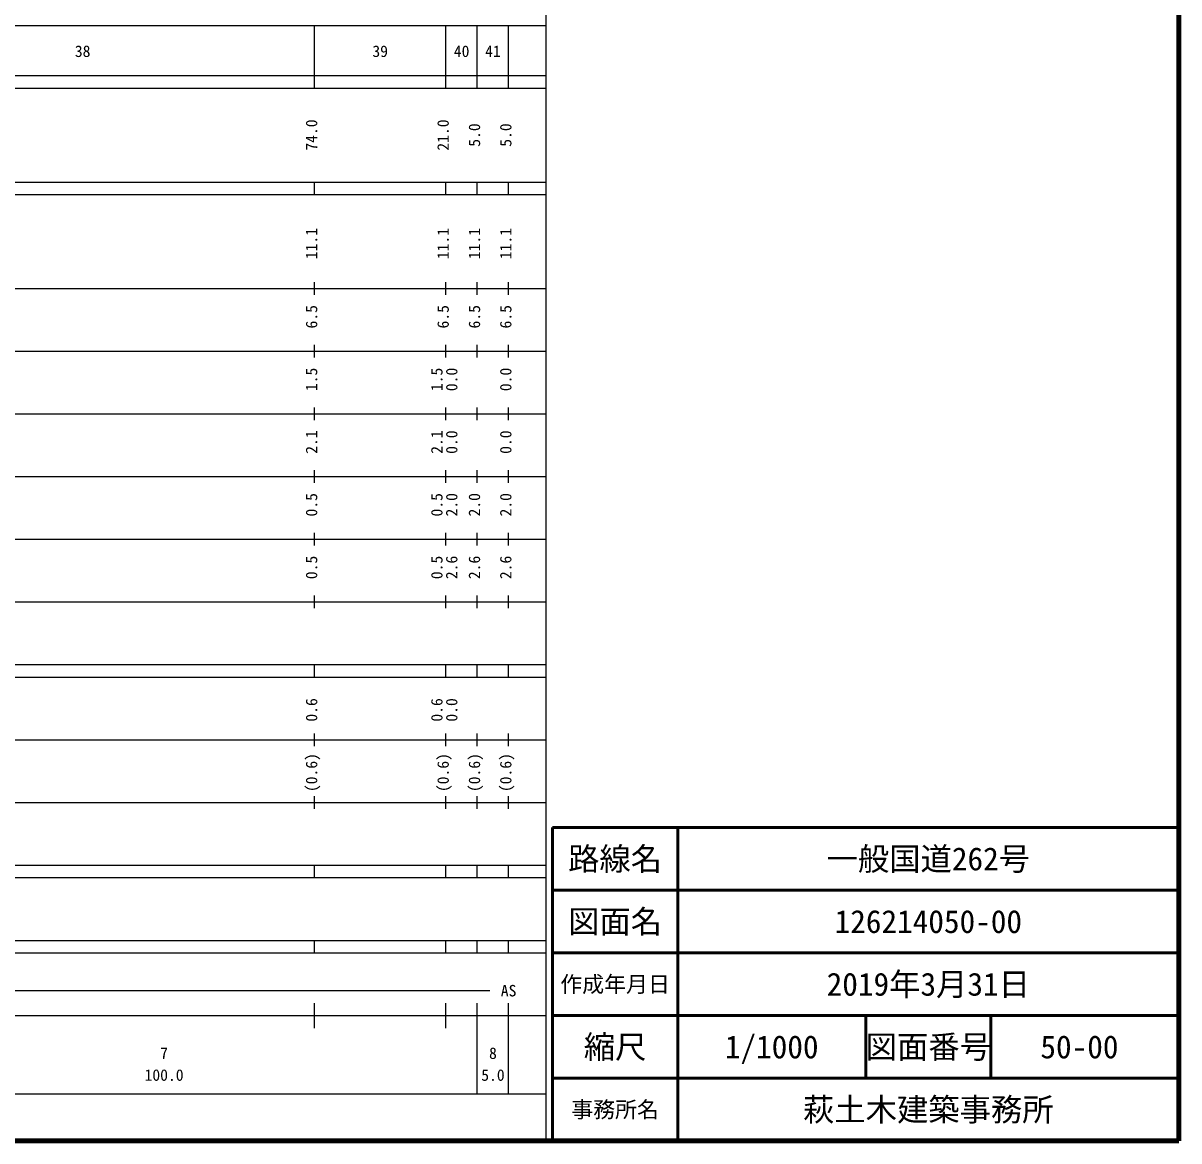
# Model space of a CAD drawing. Units: millimetres on the paper, enlarged 1000 times. Extents: x 40000 to 680000, y 20000 to 380000.
# Drawn here: x 495498 to 680000, y 20000 to 198357 of the extents above; entities that cross this region are included whole.
import ezdxf
from ezdxf.enums import TextEntityAlignment as Align

# ---------------------------------------------------------------- set-up
doc = ezdxf.new("R2010")
doc.units = ezdxf.units.MM
doc.header["$LTSCALE"] = 1000
for name, color, linetype, lineweight in [('M-TTL', 7, 'Continuous', 13), ('M-TTL-BAND', 7, 'Continuous', 25), ('M-TTL-FRAM', 2, 'Continuous', 50), ('M-TTL-LINE', 7, 'Continuous', 50), ('M-TTL-TXT', 7, 'Continuous', 13)]:
    doc.layers.add(name, color=color, linetype=linetype, lineweight=lineweight)
doc.styles.add('ＭＳ ゴシック', font='')
doc.styles.get('ＭＳ ゴシック').set_extended_font_data('MS Gothic')

msp = doc.modelspace()

# ---------------------------------------------------------------- linework, layer by layer
at = {"layer": 'M-TTL', "color": 2, "lineweight": 140}
for p, q in [((680000, 20000), (680000, 380000)), ((40000, 20000), (680000, 20000))]:
    msp.add_line(p, q, dxfattribs=at)
at = {"layer": 'M-TTL-BAND'}
for p, q in [((579000, 20000), (579000, 370000)), ((68000, 198000), (579000, 198000)), ((542000, 188000), (542000, 198000)), ((563000, 188000), (563000, 198000)), ((568000, 188000), (568000, 198000)), ((573000, 188000), (573000, 198000)), ((40000, 190000), (579000, 190000)), ((40000, 188000), (579000, 188000)), ((40000, 173000), (579000, 173000)), ((542000, 171000), (542000, 173000)), ((563000, 171000), (563000, 173000)), ((568000, 171000), (568000, 173000)), ((573000, 171000), (573000, 173000)), ((40000, 171000), (579000, 171000)), ((542000, 155000), (542000, 157000)), ((563000, 155000), (563000, 157000)), ((568000, 155000), (568000, 157000)), ((573000, 155000), (573000, 157000)), ((40000, 156000), (579000, 156000)), ((46000, 146000), (579000, 146000)), ((542000, 145000), (542000, 147000)), ((563000, 145000), (563000, 147000)), ((568000, 145000), (568000, 147000)), ((573000, 145000), (573000, 147000)), ((542000, 135000), (542000, 137000)), ((563000, 135000), (563000, 137000)), ((568000, 135000), (568000, 137000)), ((573000, 135000), (573000, 137000)), ((52000, 136000), (579000, 136000)), ((46000, 126000), (579000, 126000)), ((542000, 125000), (542000, 127000)), ((563000, 125000), (563000, 127000)), ((568000, 125000), (568000, 127000)), ((573000, 125000), (573000, 127000)), ((542000, 115000), (542000, 117000)), ((563000, 115000), (563000, 117000)), ((568000, 115000), (568000, 117000)), ((573000, 115000), (573000, 117000)), ((52000, 116000), (579000, 116000)), ((46000, 106000), (579000, 106000)), ((542000, 105000), (542000, 107000)), ((563000, 105000), (563000, 107000)), ((568000, 105000), (568000, 107000)), ((573000, 105000), (573000, 107000)), ((40000, 96000), (579000, 96000)), ((542000, 94000), (542000, 96000)), ((563000, 94000), (563000, 96000)), ((568000, 94000), (568000, 96000)), ((573000, 94000), (573000, 96000)), ((40000, 94000), (579000, 94000)), ((542000, 83000), (542000, 85000)), ((563000, 83000), (563000, 85000)), ((568000, 83000), (568000, 85000)), ((573000, 83000), (573000, 85000)), ((49000, 84000), (579000, 84000)), ((40000, 74000), (579000, 74000)), ((542000, 73000), (542000, 75000)), ((563000, 73000), (563000, 75000)), ((568000, 73000), (568000, 75000)), ((573000, 73000), (573000, 75000)), ((40000, 64000), (579000, 64000)), ((542000, 62000), (542000, 64000)), ((563000, 62000), (563000, 64000)), ((568000, 62000), (568000, 64000)), ((573000, 62000), (573000, 64000)), ((40000, 62000), (579000, 62000)), ((40000, 52000), (579000, 52000)), ((542000, 50000), (542000, 52000)), ((563000, 50000), (563000, 52000)), ((568000, 50000), (568000, 52000)), ((573000, 50000), (573000, 52000)), ((40000, 50000), (579000, 50000)), ((71000, 44000), (570000, 44000)), ((542000, 38000), (542000, 42000)), ((563000, 38000), (563000, 42000)), ((568000, 27500), (568000, 42000)), ((573000, 27500), (573000, 42000)), ((40000, 40000), (579000, 40000)), ((68000, 27500), (579000, 27500))]:
    msp.add_line(p, q, dxfattribs=at)
at = {"layer": 'M-TTL-FRAM'}
for p, q in [((680000, 70000), (580000, 70000)), ((580000, 70000), (580000, 20000))]:
    msp.add_line(p, q, dxfattribs=at)
at = {"layer": 'M-TTL-LINE'}
for p, q in [((600000, 70000), (600000, 20000)), ((680000, 60000), (580000, 60000)), ((680000, 50000), (580000, 50000)), ((680000, 40000), (580000, 40000)), ((630000, 40000), (630000, 30000)), ((650000, 40000), (650000, 30000)), ((680000, 30000), (580000, 30000))]:
    msp.add_line(p, q, dxfattribs=at)

# ---------------------------------------------------------------- texts
at = {"layer": 'M-TTL-BAND', "style": 'ＭＳ ゴシック'}
for s, p in [('38', (505000, 192405)), ('39', (552500, 192405)), ('40', (565500, 192405)), ('41', (570500, 192405)), ('AS', (573000, 42500)), ('7', (518000, 32523)), ('8', (570500, 32523)), ('100.0', (518000, 29033)), ('5.0', (570500, 29033))]:
    msp.add_text(s, height=1833, dxfattribs=at).set_placement(p, align=Align.BOTTOM_CENTER)
for s, p in [('74.0', (543000, 180500)), ('21.0', (564000, 180500)), ('5.0', (569000, 180500)), ('5.0', (574000, 180500)), ('11.1', (543000, 163174)), ('11.1', (564000, 163174)), ('11.1', (569000, 163174)), ('11.1', (574000, 163174)), ('6.5', (543000, 151500)), ('6.5', (564000, 151500)), ('6.5', (569000, 151500)), ('6.5', (574000, 151500)), ('1.5', (543000, 141500)), ('1.5', (563000, 141500)), ('0.0', (565370, 141500)), ('0.0', (574000, 141500)), ('2.1', (543000, 131500)), ('2.1', (563000, 131500)), ('0.0', (565370, 131500)), ('0.0', (574000, 131500)), ('0.5', (543000, 121500)), ('0.5', (563000, 121500)), ('2.0', (565370, 121500)), ('2.0', (569000, 121500)), ('2.0', (574000, 121500)), ('0.5', (543000, 111500)), ('0.5', (563000, 111500)), ('2.6', (565370, 111500)), ('2.6', (569000, 111500)), ('2.6', (574000, 111500)), ('0.6', (543000, 88764)), ('0.6', (563000, 88764)), ('0.0', (565370, 88764)), ('(0.6)', (543000, 78764)), ('(0.6)', (564000, 78764)), ('(0.6)', (569000, 78764)), ('(0.6)', (574000, 78764))]:
    msp.add_text(s, height=1833, rotation=90, dxfattribs=at).set_placement(p, align=Align.BOTTOM_CENTER)
at = {"layer": 'M-TTL-TXT', "style": 'ＭＳ ゴシック'}
for s, height, p in [('路線名', 3666, (590000, 65000)), ('路線名', 3666, (590000, 65000)), ('一般国道262号', 3666, (640000, 65000)), ('図面名', 3666, (590000, 55000)), ('図面名', 3666, (590000, 55000)), ('126214050-00', 3666, (640000, 55000)), ('作成年月日', 2566, (590000, 45000)), ('作成年月日', 2566, (590000, 45000)), ('2019年3月31日', 3666, (640000, 45000)), ('縮尺', 3666, (590000, 35000)), ('縮尺', 3666, (590000, 35000)), ('1/1000', 3666, (615000, 35000)), ('図面番号', 3666, (640000, 35000)), ('図面番号', 3666, (640000, 35000)), ('50-00', 3666, (664125, 35000)), ('事務所名', 2566, (590000, 25000)), ('事務所名', 2566, (590000, 25000)), ('萩土木建築事務所', 3666, (640000, 25000))]:
    msp.add_text(s, height=height, dxfattribs=at).set_placement(p, align=Align.MIDDLE_CENTER)

doc.saveas('drawing.dxf')
